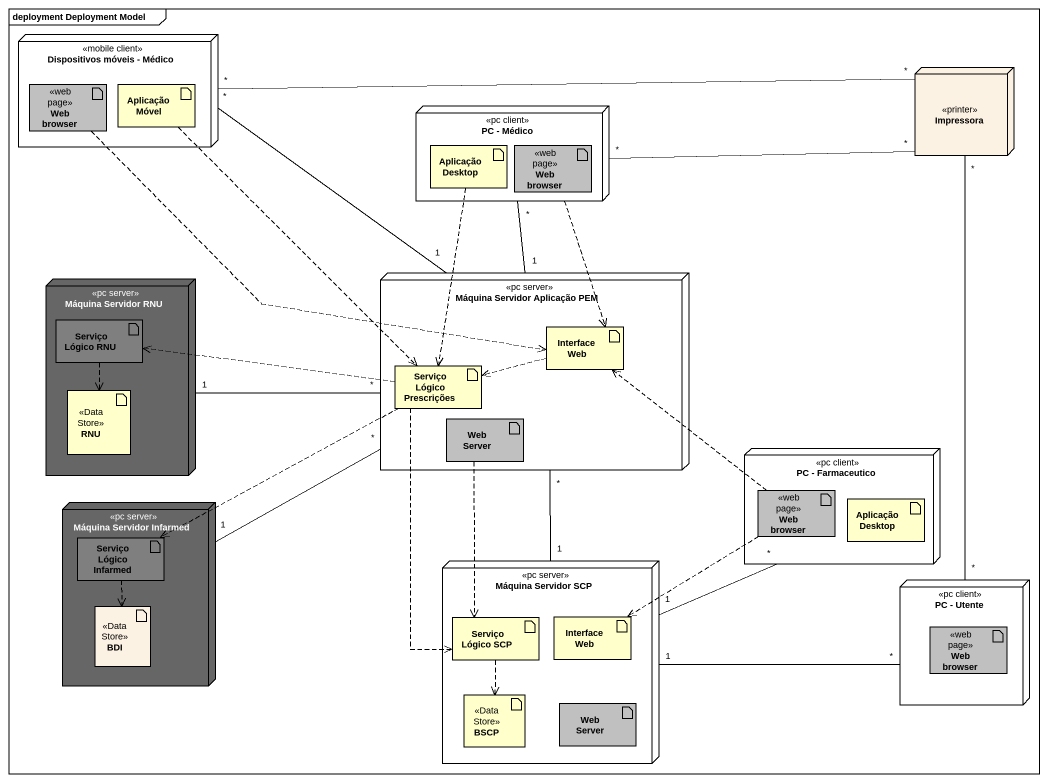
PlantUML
@startuml
mainframe deployment Deployment Model
node "Dispositivos móveis - Médico" as Dispositivos_móveis_Médico <<mobile client>> {
  artifact "Web browser" as Web_browser <<web page>> #C0C0C0
  artifact "Aplicação Móvel" as Aplicação_Móvel
}
node Impressora <<printer>> #FCF2E3
node "PC - Médico" as PC_Médico <<pc client>> {
  artifact "Aplicação Desktop" as Aplicação_Desktop
  artifact "Web browser" as Web_browser_2 <<web page>> #C0C0C0
}
node "Máquina Servidor Aplicação PEM" as Máquina_Servidor_Aplicação <<pc server>> {
  artifact "Interface Web" as Interface_Web
  artifact "Serviço Lógico Prescrições" as Serviço_Lógico_Prescrições
  artifact "Web Server" as Web_Server #C0C0C0
}
node "Máquina Servidor RNU" as Máquina_Servidor_RNU <<pc server>> #666666 {
  artifact "Serviço Lógico RNU" as Serviço_Lógico_RNU #7F7F7F
  artifact RNU <<DataStore>>
}
node "PC - Farmaceutico" as PC_Farmaceutico <<pc client>> {
  artifact "Web browser" as Web_browser_3 <<web page>> #C0C0C0
  artifact "Aplicação Desktop" as Aplicação_Desktop_2
}
node "Máquina Servidor Infarmed" as Máquina_Servidor_Infarmed <<pc server>> #666666 {
  artifact "Serviço Lógico Infarmed" as Serviço_Lógico_Infarmed #7F7F7F
  artifact BDI <<DataStore>> #FCF2E3
}
node "Máquina Servidor SCP" as Máquina_Servidor_SCP <<pc server>> {
  artifact "Serviço Lógico SCP" as Serviço_Lógico_SCP
  artifact "Interface Web" as Interface_Web_2
  artifact BSCP <<DataStore>>
  artifact "Web Server" as Web_Server_2 #C0C0C0
}
node "PC - Utente" as PC_Utente <<pc client>> {
  artifact "Web browser" as Web_browser_4 <<web page>> #C0C0C0
}
Dispositivos_móveis_Médico "*" -- "1" Máquina_Servidor_Aplicação
Impressora "*" -left- "*" Dispositivos_móveis_Médico
Impressora "*" -left- "*" PC_Médico
Impressora "*" -- "*" PC_Utente
Web_browser .right.> Interface_Web
Aplicação_Móvel ..> Serviço_Lógico_Prescrições
PC_Médico "*" -- "1" Máquina_Servidor_Aplicação
PC_Médico ..> Interface_Web
Aplicação_Desktop ..> Serviço_Lógico_Prescrições
Máquina_Servidor_Aplicação "*" -left- "1" Máquina_Servidor_RNU
Máquina_Servidor_Aplicação "*" -left- "1" Máquina_Servidor_Infarmed
Máquina_Servidor_Aplicação "*" -- "1" Máquina_Servidor_SCP
Serviço_Lógico_RNU ..> RNU
Interface_Web .left.> Serviço_Lógico_Prescrições
Serviço_Lógico_Prescrições .left.> Serviço_Lógico_RNU
Serviço_Lógico_Prescrições .left.> Serviço_Lógico_Infarmed
Serviço_Lógico_Prescrições ..> Serviço_Lógico_SCP
Web_Server ..> Serviço_Lógico_SCP
PC_Farmaceutico "*" -left- "1" Máquina_Servidor_SCP
Web_browser_3 .up.> Interface_Web
Web_browser_3 ..> Interface_Web_2
Serviço_Lógico_Infarmed ..> BDI
PC_Utente "*" -left- "1" Máquina_Servidor_SCP
Serviço_Lógico_SCP ..> BSCP
@enduml
